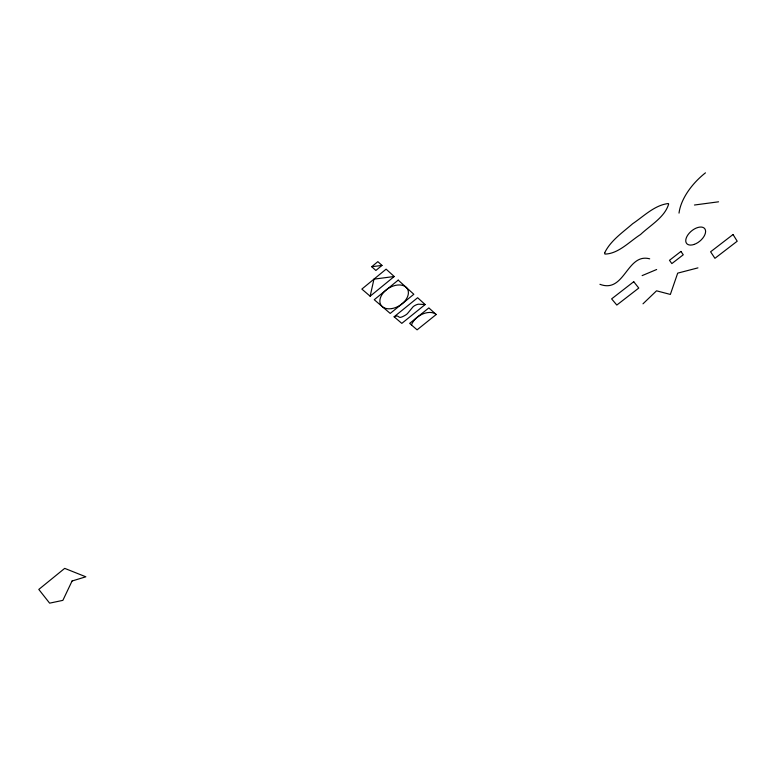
<?xml version="1.0" encoding="UTF-8"?>
<svg xmlns="http://www.w3.org/2000/svg" width="776" height="776" viewBox="0 0 776 776"><rect width="100%" height="100%" fill="white"/><g stroke="black" fill="none" stroke-linecap="round" stroke-linejoin="round"><path stroke-width="1.16" d="M370.152 296.209L373.954 279.147L394.218 276.508L386.108 269.156L361.858 289.089L370.152 296.209L394.218 276.508M642.994 303.814L656.535 290.816L670.357 294.434L677.69 273.142L697.944 267.875M371.704 266.721L377.844 261.657L381.996 265.421L375.885 270.455L371.704 266.721L381.996 265.421M394.121 316.783L417.634 297.732L425.151 304.551L401.813 323.379L394.121 316.783L397.099 315.919L398.33 316.492A12.494 8.129 -31.6 0 0 399.087 317.054L399.611 317.277A2.512 1.63 -31.2 0 0 400.707 317.316L401.871 316.957A15.743 10.311 -31.4 0 0 405.625 315.007L406.013 314.765A6.266 4.084 -31.4 0 0 407.555 313.455L413.113 306.733A7.828 5.063 -31.9 0 1 415.81 305.046L416.208 304.871A9.545 6.169 -31.9 0 1 418.41 304.182L425.151 304.551M436.17 314.532L417.1 329.839L409.65 323.379L428.856 307.907L436.17 314.532A14.957 9.525 -31.8 0 0 422.736 313.989A14.957 9.525 -31.8 0 0 411.455 324.95M642.13 275.616L656.661 269.505M694.452 205.019L718.557 201.809M649.696 258.825C626.707 252.695 624.835 293.784 599.926 284.297M679.019 213.119A49.606 27.994 -41.1 0 1 705.462 172.844M604.717 252.724L604.94 254.082C618.385 253.839 629.54 241.511 640.53 234.527C650.23 225.302 664.916 217.202 668.689 203.933L668.214 203.535C654.566 205.174 643.702 216.31 632.615 223.76C622.643 232.499 610.654 240.541 604.717 252.724M72.071 581.001L62.875 600.362L49.625 603.156L38.8 589.43L64.699 568.372L85.835 576.801L72.071 581.001M398.214 280.126L374.245 299.72L390.221 313.426L413.831 294.279L398.214 280.126M633.74 281.707L611.624 298.876L616.813 305.055L638.774 288.061L633.74 281.707M680.921 251.443L669.475 260.309L671.851 263.597L683.258 254.78L680.921 251.443M733.039 234.517L710.603 251.793L714.929 258.321L737.2 241.22L733.039 234.517M391.832 308.586A15.51 10.272 -31.5 0 0 407.478 288.992A15.51 10.272 -31.5 0 0 383.072 293.095A15.51 10.272 -31.5 0 0 391.832 308.586M694.171 244.411A11.689 6.567 -39.7 0 0 704.928 228.939A11.689 6.567 -39.7 0 0 687.934 234.827A11.689 6.567 -39.7 0 0 694.171 244.411"/></g></svg>
